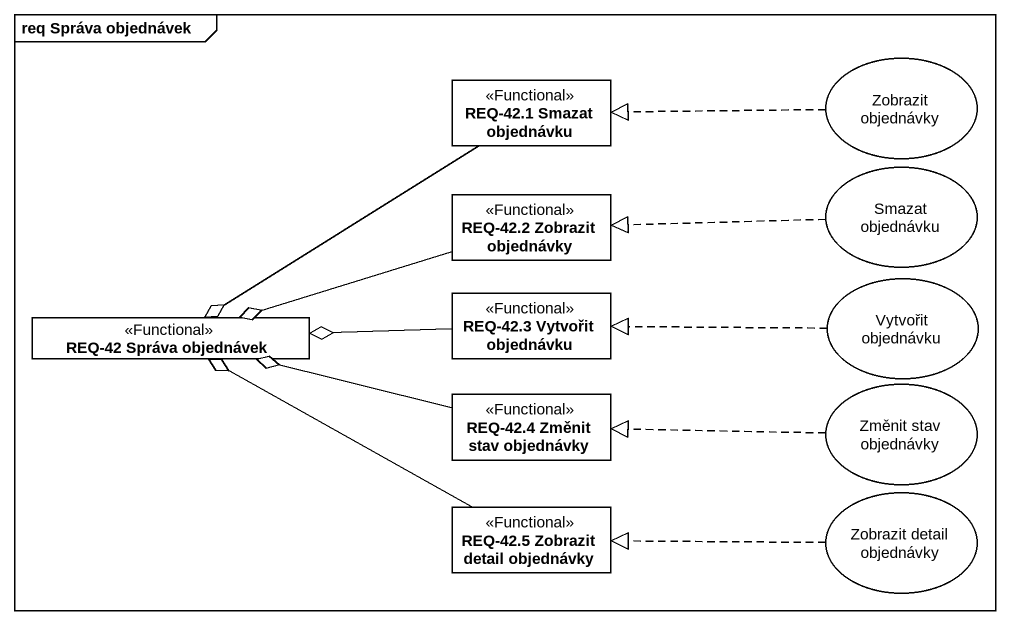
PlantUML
@startuml
mainframe req Správa objednávek
allowmixing
hide circle
hide empty members
class "REQ-42.1 Smazat objednávku" as REQ_42_1_Smazat_objednávku <<Functional>>
usecase "Zobrazit objednávky" as Zobrazit_objednávky
usecase "Smazat objednávku" as Smazat_objednávku
class "REQ-42.2 Zobrazit objednávky" as REQ_42_2_Zobrazit_objednávky <<Functional>>
class "REQ-42.3 Vytvořit objednávku" as REQ_42_3_Vytvořit_objednávku <<Functional>>
usecase "Vytvořit objednávku" as Vytvořit_objednávku
class "REQ-42 Správa objednávek" as REQ_42_Správa_objednávek <<Functional>>
class "REQ-42.4 Změnit stav objednávky" as REQ_42_4_Změnit_stav <<Functional>>
usecase "Změnit stav objednávky" as Změnit_stav_objednávky
class "REQ-42.5 Zobrazit detail objednávky" as REQ_42_5_Zobrazit_detail <<Functional>>
usecase "Zobrazit detail objednávky" as Zobrazit_detail_objednávky
REQ_42_1_Smazat_objednávku --o REQ_42_Správa_objednávek
Zobrazit_objednávky .left.|> REQ_42_1_Smazat_objednávku
Smazat_objednávku .left.|> REQ_42_2_Zobrazit_objednávky
REQ_42_2_Zobrazit_objednávky -left-o REQ_42_Správa_objednávek
REQ_42_3_Vytvořit_objednávku -left-o REQ_42_Správa_objednávek
Vytvořit_objednávku .left.|> REQ_42_3_Vytvořit_objednávku
REQ_42_4_Změnit_stav -left-o REQ_42_Správa_objednávek
Změnit_stav_objednávky .left.|> REQ_42_4_Změnit_stav
REQ_42_5_Zobrazit_detail -left-o REQ_42_Správa_objednávek
Zobrazit_detail_objednávky .left.|> REQ_42_5_Zobrazit_detail
@enduml
